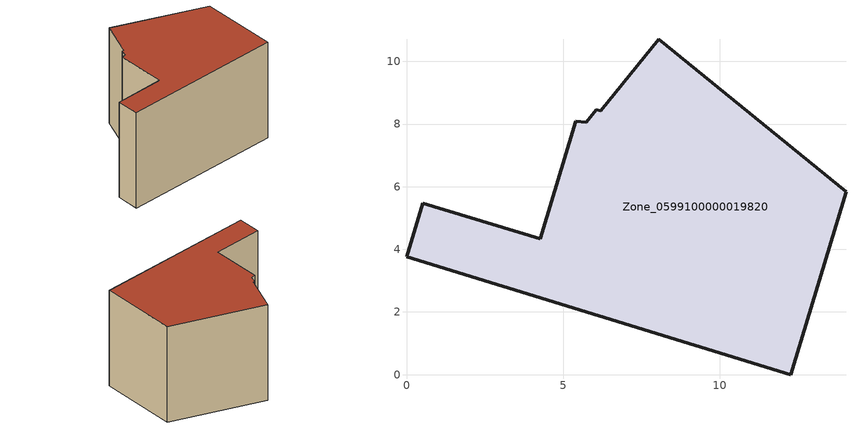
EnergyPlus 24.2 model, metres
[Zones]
Zone_0599100000019820
 floor ground (C_G): 6.06,8.46 6.2,8.42 8.05,10.7 14.03,5.83 12.26,0 0,3.76 0.52,5.47 4.27,4.33 5.39,8.08 5.74,8.05 z0
 wall outside (C_F): 12.26,0 14.03,5.83 8.05,10.7 6.2,8.42 6.06,8.46 5.74,8.05 5.39,8.08 4.27,4.33 0.52,5.47 0,3.76 12.26,0 z0:8.41
 roof outside (C_R): 6.2,8.42 6.06,8.46 5.74,8.05 5.39,8.08 4.27,4.33 0.52,5.47 0,3.76 12.26,0 14.03,5.83 8.05,10.7 z8.41
[BUILDING]
Pand.0599100000019820: North Axis=0; Terrain=City; Loads Convergence Tolerance Value=0.04; Temperature Convergence Tolerance Value=0.4; Solar Distribution=FullExterior; Maximum Number of Warmup Days=25; Minimum Number of Warmup Days=1
[Site:Location]
Rotterdam.The.Hague.AP_ZH_NLD Design_Conditions: Latitude=51.96; Longitude=4.45; Time Zone=1; Elevation=-4.5
[SITE:GROUNDTEMPERATURE:BUILDINGSURFACE]
18, 18, 18, 18, 18, 18, 18, 18, 18, 18, 18, 18
[MATERIAL] Thermal Absorptance=0.9; Solar Absorptance=0.7; Visible Absorptance=0.7
Name | Roughness | Thickness | Conductivity | Density | Specific Heat
G.TI.1975-1991 | MediumSmooth | 0.15 | 0.288461 | 540 | 1210
F.TI.1975-1991 | Rough | 0.3 | 0.230769 | 1920 | 840
R.TI.1975-1991 | MediumRough | 0.2 | 0.153846 | 1500 | 1000
[CONSTRUCTION]
C_G: G.TI.1975-1991
C_F: F.TI.1975-1991
C_R: R.TI.1975-1991
[ZONE]
Zone_0599100000019820: Type=1; Multiplier=1; Ceiling Height=Autocalculate; Volume=Autocalculate; Floor Area=autocalculate; Part of Total Floor Area=Yes
[ZONEINFILTRATION:DESIGNFLOWRATE]
Infil_Zone_0599100000019820: Zone or ZoneList or Space or SpaceList=Zone_0599100000019820; Schedule=AlwaysOn; Design Flow Rate Calculation Method=Flow/Area; Flow Rate per Floor Area=0.003; Constant Term Coefficient=1; Temperature Term Coefficient=0; Velocity Term Coefficient=0; Velocity Squared Term Coefficient=0
[HVACTEMPLATE:ZONE:IDEALLOADSAIRSYSTEM]
Zone_0599100000019820: Maximum Heating Supply Air Temperature=50; Minimum Cooling Supply Air Temperature=13; Maximum Heating Supply Air Humidity Ratio=0.0156; Minimum Cooling Supply Air Humidity Ratio=0.0077; Heating Limit=NoLimit; Cooling Limit=NoLimit; Dehumidification Control Type=ConstantSensibleHeatRatio; Cooling Sensible Heat Ratio=0.7; Dehumidification Setpoint=60; Humidification Control Type=None; Humidification Setpoint=30; Outdoor Air Method=None; Outdoor Air Flow Rate per Person=0.00944; Outdoor Air Flow Rate per Zone Floor Area=0; Outdoor Air Flow Rate per Zone=0; Demand Controlled Ventilation Type=None; Outdoor Air Economizer Type=NoEconomizer; Heat Recovery Type=None; Sensible Heat Recovery Effectiveness=0.7; Latent Heat Recovery Effectiveness=0.65
[ZONECONTROL:THERMOSTAT]
ThermostatControl_Zone_0599100000019820: Zone or ZoneList=Zone_0599100000019820; Control Type Schedule=DualSetpointControlType; Control 1=Thermostat_Zone_0599100000019820; Temperature Difference Between Cutout And Setpoint=0
[THERMOSTATSETPOINT:DUALSETPOINT]
Thermostat_Zone_0599100000019820: Heating Setpoint Temperature Schedule=HeatingSetpoint_Zone_0599100000019820; Cooling Setpoint Temperature Schedule=CoolingSetpoint_Zone_0599100000019820
[SCHEDULE:COMPACT]
HeatingSetpoint_Zone_0599100000019820: Through: 12/31, For: AllDays, Until: 24:00, 21
CoolingSetpoint_Zone_0599100000019820: Through: 12/31, For: AllDays, Until: 24:00, 24
DualSetpointControlType: Through: 12/31, For: AllDays, Until: 24:00, 4
AlwaysOn: Through: 12/31, For: AllDays, Until: 24:00, 1
